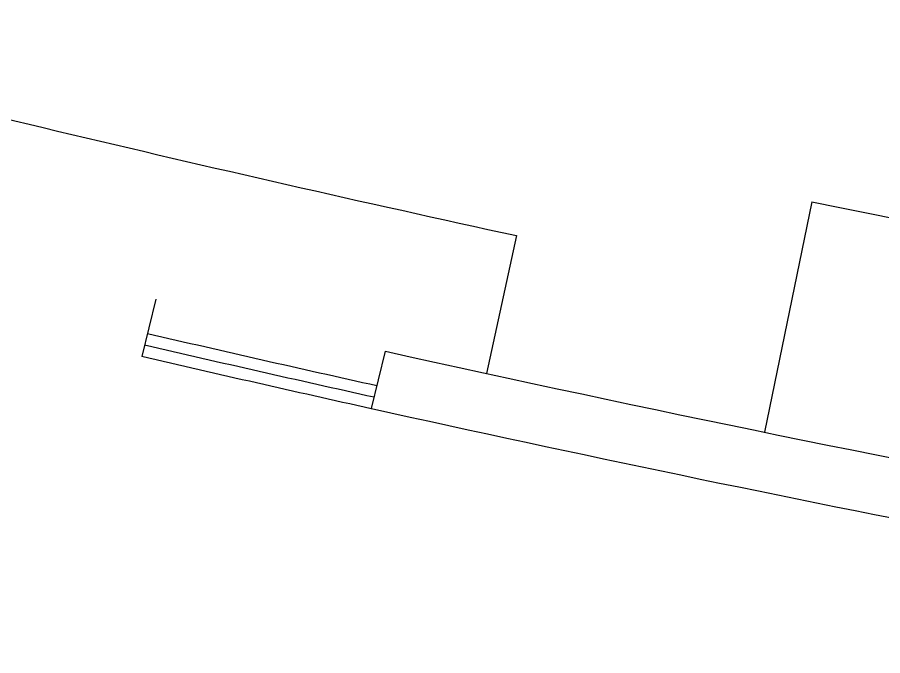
# Model space of a CAD drawing. Header units: inches. Extents: x -221585 to 401252, y -284294 to 332380.
# Drawn here: x 154469.5 to 154837.2, y 41200.1 to 41471.5 of the extents above; entities that cross this region are included whole.
import ezdxf

# ---------------------------------------------------------------- set-up
doc = ezdxf.new("R2010")
doc.units = ezdxf.units.IN
doc.header["$MEASUREMENT"] = 0

msp = doc.modelspace()

# ---------------------------------------------------------------- linework, layer by layer
at = {"color": 20, "ltscale": 10}
for p, q in [((154807.14, 41393.05, -0.42), (154787.06, 41295.09)), ((154681.7, 41378.67, -0.42), (154668.94, 41320.04))]:
    msp.add_line(p, q, dxfattribs=at)
at = {"color": 4, "ltscale": 10}
for p, q in [((154528.31, 41351.59, 0), (154522.4, 41327.3, 0)), ((154625.86, 41329.52, 0), (154619.95, 41305.22, 0))]:
    msp.add_line(p, q, dxfattribs=at)
at = {"color": 20, "ltscale": 10}
for centre, radius, start, end in [((156813.29, 51178.02, -0.42), 10028.5, 255.442059, 257.727984), ((156813.29, 51178.02), 9988.5, 258.413595, 267.364394)]:
    msp.add_arc(centre, radius, start, end, dxfattribs=at)
at = {"color": 5, "ltscale": 10}
for radius, start, end in [(10103.5, 256.909395, 257.47655), (10108.5, 256.909106, 257.475981), (10113.5, 256.908818, 257.475413)]:
    msp.add_arc((156813.15, 51178.05, 0), radius, start, end, dxfattribs=at)
at = {"color": 4, "ltscale": 10}
for radius, start, end in [(10088.5, 257.478261, 259.416054), (10113.5, 257.475413, 258.998378)]:
    msp.add_arc((156813.29, 51178.02), radius, start, end, dxfattribs=at)

doc.saveas('drawing.dxf')
